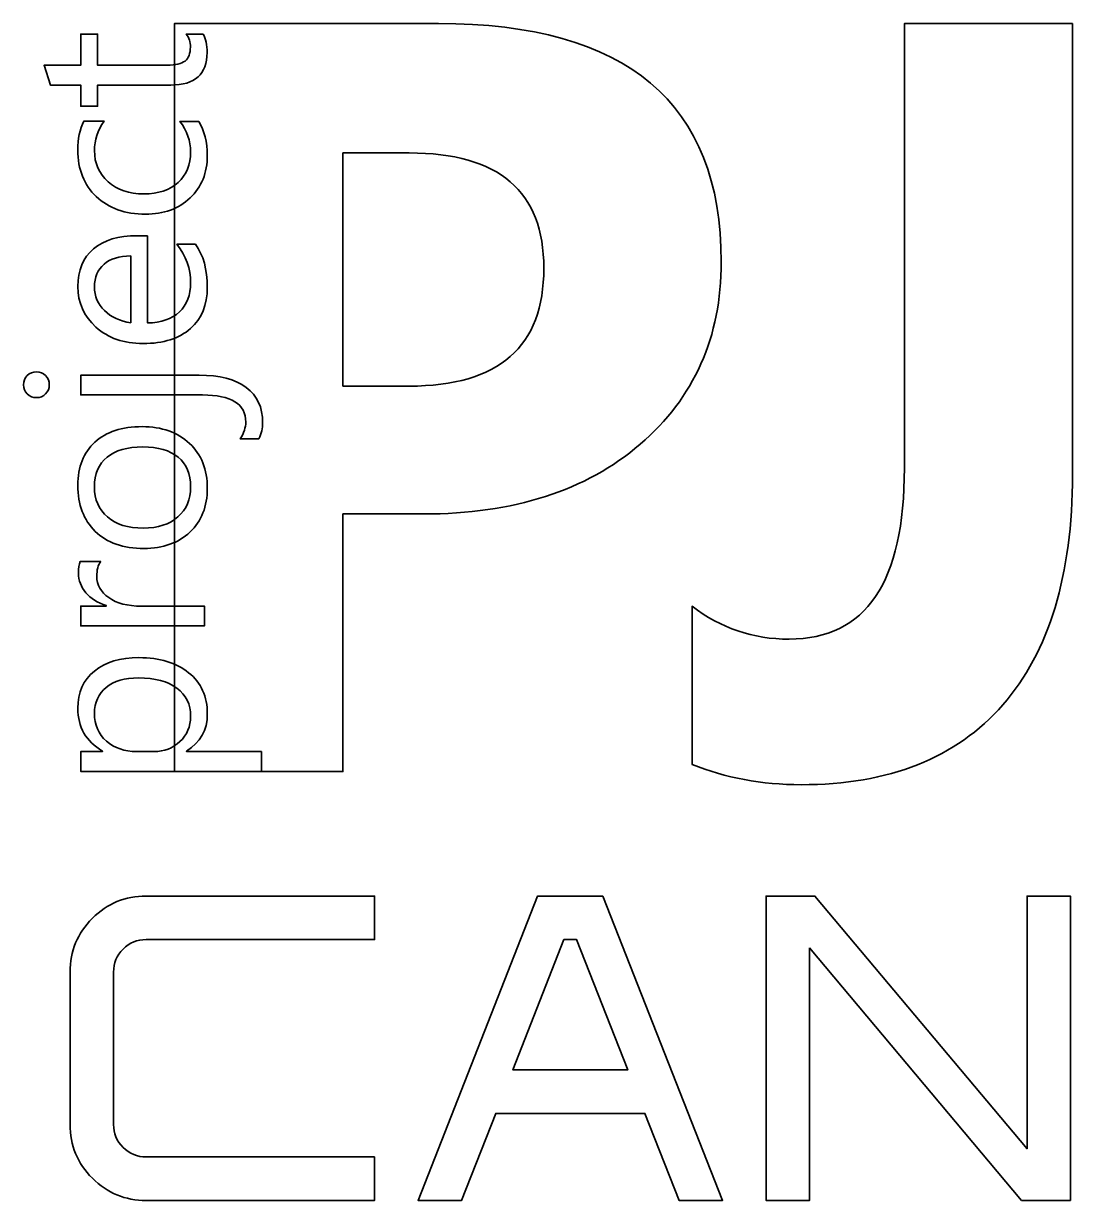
# Model space of a CAD drawing. Extents: x 101 to 398, y -433 to -100.
import ezdxf

# ---------------------------------------------------------------- set-up
doc = ezdxf.new("R2010")
doc.units = 0
doc.header["$MEASUREMENT"] = 0
doc.layers.add('Слой 1', color=7, linetype='Continuous', lineweight=0)

msp = doc.modelspace()

# ---------------------------------------------------------------- linework, layer by layer
at = {"layer": 'Слой 1', "color": 18, "lineweight": 35, "true_color": 0x000000}
for points in [[(265.23, -346.6), (299.07, -432.73), (286.76, -432.73), (277.1, -408.12), (234.9, -408.12), (225.24, -432.73), (212.93, -432.73), (246.77, -346.6)], [(323.68, -361.24), (323.68, -432.73), (311.37, -432.73), (311.37, -346.6), (325.21, -346.6), (385.2, -418.09), (385.2, -346.6), (397.5, -346.6), (397.5, -432.73), (383.66, -432.73)], [(254.22, -358.9), (239.76, -395.81), (272.24, -395.81), (257.78, -358.9)]]:
    msp.add_lwpolyline(points, close=True, dxfattribs=at)
for points, knots in [([(191.69, -238.48), (191.69, -238.48), (191.69, -311.4), (191.69, -311.4), (191.69, -311.4), (144.01, -311.4), (144.01, -311.4), (144.01, -311.4), (144.01, -99.72), (144.01, -99.72), (144.01, -99.72), (218.7, -99.72), (218.7, -99.72), (272.04, -99.72), (298.71, -122.21), (298.71, -167.18), (298.71, -188.44), (291.06, -205.63), (275.76, -218.77), (260.45, -231.91), (240.01, -238.48), (214.42, -238.48), (214.42, -238.48), (191.69, -238.48), (191.69, -238.48)], [0, 0, 0, 0, 1, 1, 1, 2, 2, 2, 3, 3, 3, 4, 4, 4, 5, 5, 5, 6, 6, 6, 7, 7, 7, 8, 8, 8, 8]), ([(398.06, -227.41), (398.06, -255.75), (391.49, -277.45), (378.35, -292.51), (365.21, -307.56), (346.19, -315.09), (321.3, -315.09), (310.17, -315.09), (299.89, -313.17), (290.45, -309.33), (290.45, -309.33), (290.45, -264.61), (290.45, -264.61), (298.61, -270.81), (307.76, -273.91), (317.9, -273.91), (339.65, -273.91), (350.53, -257.77), (350.53, -225.49), (350.53, -225.49), (350.53, -99.72), (350.53, -99.72), (350.53, -99.72), (398.06, -99.72), (398.06, -99.72), (398.06, -99.72), (398.06, -227.41), (398.06, -227.41)], [0, 0, 0, 0, 1, 1, 1, 2, 2, 2, 3, 3, 3, 4, 4, 4, 5, 5, 5, 6, 6, 6, 7, 7, 7, 8, 8, 8, 9, 9, 9, 9]), ([(152.17, -102.69), (152.89, -104.02), (153.26, -105.76), (153.26, -107.92), (153.26, -114.05), (149.84, -117.12), (143, -117.12), (143, -117.12), (122.29, -117.12), (122.29, -117.12), (122.29, -117.12), (122.29, -123.13), (122.29, -123.13), (122.29, -123.13), (117.51, -123.13), (117.51, -123.13), (117.51, -123.13), (117.51, -117.12), (117.51, -117.12), (117.51, -117.12), (108.96, -117.12), (108.96, -117.12), (108.96, -117.12), (107.15, -111.51), (107.15, -111.51), (107.15, -111.51), (117.51, -111.51), (117.51, -111.51), (117.51, -111.51), (117.51, -102.69), (117.51, -102.69), (117.51, -102.69), (122.29, -102.69), (122.29, -102.69), (122.29, -102.69), (122.29, -111.51), (122.29, -111.51), (122.29, -111.51), (142.01, -111.51), (142.01, -111.51), (144.36, -111.51), (146.04, -111.11), (147.04, -110.32), (148.04, -109.52), (148.54, -108.2), (148.54, -106.35), (148.54, -104.94), (148.15, -103.72), (147.38, -102.69), (147.38, -102.69), (152.17, -102.69), (152.17, -102.69)], [0, 0, 0, 0, 1, 1, 1, 2, 2, 2, 3, 3, 3, 4, 4, 4, 5, 5, 5, 6, 6, 6, 7, 7, 7, 8, 8, 8, 9, 9, 9, 10, 10, 10, 11, 11, 11, 12, 12, 12, 13, 13, 13, 14, 14, 14, 15, 15, 15, 16, 16, 16, 17, 17, 17, 17]), ([(150.9, -127.41), (152.52, -130.09), (153.33, -133.28), (153.33, -136.98), (153.33, -141.97), (151.7, -145.99), (148.46, -149.06), (145.21, -152.12), (141, -153.66), (135.83, -153.66), (130.06, -153.66), (125.43, -152), (121.93, -148.7), (118.44, -145.4), (116.69, -140.99), (116.69, -135.47), (116.69, -132.4), (117.26, -129.68), (118.4, -127.34), (118.4, -127.34), (124.14, -127.34), (124.14, -127.34), (122.31, -129.93), (121.4, -132.71), (121.4, -135.68), (121.4, -139.25), (122.69, -142.19), (125.25, -144.48), (127.81, -146.77), (131.18, -147.91), (135.35, -147.91), (139.45, -147.91), (142.69, -146.84), (145.06, -144.68), (147.43, -142.53), (148.61, -139.64), (148.61, -136.02), (148.61, -132.97), (147.6, -130.09), (145.57, -127.41), (145.57, -127.41), (150.9, -127.41), (150.9, -127.41)], [0, 0, 0, 0, 1, 1, 1, 2, 2, 2, 3, 3, 3, 4, 4, 4, 5, 5, 5, 6, 6, 6, 7, 7, 7, 8, 8, 8, 9, 9, 9, 10, 10, 10, 11, 11, 11, 12, 12, 12, 13, 13, 13, 14, 14, 14, 14]), ([(191.69, -136.33), (191.69, -136.33), (191.69, -202.31), (191.69, -202.31), (191.69, -202.31), (210.44, -202.31), (210.44, -202.31), (235.83, -202.31), (248.52, -191.19), (248.52, -168.95), (248.52, -147.2), (235.83, -136.33), (210.44, -136.33), (210.44, -136.33), (191.69, -136.33), (191.69, -136.33)], [0, 0, 0, 0, 1, 1, 1, 2, 2, 2, 3, 3, 3, 4, 4, 4, 5, 5, 5, 5]), ([(136.41, -159.74), (136.41, -159.74), (136.41, -184.45), (136.41, -184.45), (140.3, -184.36), (143.31, -183.31), (145.43, -181.31), (147.55, -179.3), (148.61, -176.54), (148.61, -173.04), (148.61, -169.09), (147.31, -165.47), (144.71, -162.17), (144.71, -162.17), (149.98, -162.17), (149.98, -162.17), (152.21, -165.24), (153.33, -169.31), (153.33, -174.37), (153.33, -179.31), (151.74, -183.2), (148.56, -186.02), (145.38, -188.85), (140.91, -190.26), (135.14, -190.26), (129.7, -190.26), (125.26, -188.72), (121.83, -185.63), (118.4, -182.54), (116.69, -178.71), (116.69, -174.13), (116.69, -169.55), (118.17, -166.01), (121.13, -163.5), (124.09, -160.99), (128.21, -159.74), (133.47, -159.74), (133.47, -159.74), (136.41, -159.74), (136.41, -159.74)], [0, 0, 0, 0, 1, 1, 1, 2, 2, 2, 3, 3, 3, 4, 4, 4, 5, 5, 5, 6, 6, 6, 7, 7, 7, 8, 8, 8, 9, 9, 9, 10, 10, 10, 11, 11, 11, 12, 12, 12, 13, 13, 13, 13]), ([(131.66, -165.48), (128.42, -165.5), (125.9, -166.28), (124.1, -167.82), (122.3, -169.36), (121.4, -171.5), (121.4, -174.23), (121.4, -176.88), (122.35, -179.12), (124.24, -180.96), (126.13, -182.81), (128.6, -183.95), (131.66, -184.38), (131.66, -184.38), (131.66, -165.48), (131.66, -165.48)], [0, 0, 0, 0, 1, 1, 1, 2, 2, 2, 3, 3, 3, 4, 4, 4, 5, 5, 5, 5]), ([(108.62, -201.95), (108.62, -202.95), (108.28, -203.81), (107.59, -204.51), (106.91, -205.22), (106.05, -205.57), (105, -205.57), (103.95, -205.57), (103.08, -205.22), (102.38, -204.51), (101.69, -203.81), (101.34, -202.95), (101.34, -201.95), (101.34, -200.93), (101.69, -200.05), (102.38, -199.34), (103.08, -198.62), (103.95, -198.26), (105, -198.26), (106, -198.26), (106.85, -198.62), (107.56, -199.34), (108.27, -200.05), (108.62, -200.93), (108.62, -201.95)], [0, 0, 0, 0, 1, 1, 1, 2, 2, 2, 3, 3, 3, 4, 4, 4, 5, 5, 5, 6, 6, 6, 7, 7, 7, 8, 8, 8, 8]), ([(151.04, -199.22), (156.78, -199.22), (161.21, -200.37), (164.32, -202.69), (167.43, -205), (168.98, -208.31), (168.98, -212.62), (168.98, -214.21), (168.62, -215.76), (167.89, -217.26), (167.89, -217.26), (162.66, -217.26), (162.66, -217.26), (163.68, -215.58), (164.2, -213.98), (164.2, -212.48), (164.2, -207.38), (160.12, -204.82), (151.96, -204.82), (151.96, -204.82), (117.51, -204.82), (117.51, -204.82), (117.51, -204.82), (117.51, -199.22), (117.51, -199.22), (117.51, -199.22), (151.04, -199.22), (151.04, -199.22)], [0, 0, 0, 0, 1, 1, 1, 2, 2, 2, 3, 3, 3, 4, 4, 4, 5, 5, 5, 6, 6, 6, 7, 7, 7, 8, 8, 8, 9, 9, 9, 9]), ([(153.33, -231.21), (153.33, -236.38), (151.69, -240.51), (148.42, -243.6), (145.15, -246.69), (140.82, -248.23), (135.42, -248.23), (129.54, -248.23), (124.95, -246.62), (121.64, -243.41), (118.34, -240.2), (116.69, -235.86), (116.69, -230.39), (116.69, -225.17), (118.29, -221.1), (121.51, -218.17), (124.72, -215.24), (129.17, -213.78), (134.87, -213.78), (140.45, -213.78), (144.92, -215.36), (148.29, -218.51), (151.65, -221.67), (153.33, -225.9), (153.33, -231.21)], [0, 0, 0, 0, 1, 1, 1, 2, 2, 2, 3, 3, 3, 4, 4, 4, 5, 5, 5, 6, 6, 6, 7, 7, 7, 8, 8, 8, 8]), ([(121.4, -230.8), (121.4, -234.4), (122.63, -237.25), (125.08, -239.34), (127.53, -241.44), (130.91, -242.49), (135.21, -242.49), (139.36, -242.49), (142.63, -241.43), (145.02, -239.31), (147.41, -237.19), (148.61, -234.35), (148.61, -230.8), (148.61, -227.18), (147.44, -224.39), (145.09, -222.44), (142.74, -220.49), (139.4, -219.52), (135.08, -219.52), (130.7, -219.52), (127.33, -220.49), (124.96, -222.44), (122.59, -224.39), (121.4, -227.18), (121.4, -230.8)], [0, 0, 0, 0, 1, 1, 1, 2, 2, 2, 3, 3, 3, 4, 4, 4, 5, 5, 5, 6, 6, 6, 7, 7, 7, 8, 8, 8, 8]), ([(123.18, -251.92), (122.43, -252.9), (122.05, -254.31), (122.05, -256.16), (122.05, -258.55), (123.18, -260.55), (125.44, -262.16), (127.69, -263.76), (130.77, -264.57), (134.67, -264.57), (134.67, -264.57), (152.51, -264.57), (152.51, -264.57), (152.51, -264.57), (152.51, -270.17), (152.51, -270.17), (152.51, -270.17), (117.51, -270.17), (117.51, -270.17), (117.51, -270.17), (117.51, -264.57), (117.51, -264.57), (117.51, -264.57), (124.72, -264.57), (124.72, -264.57), (124.72, -264.57), (124.72, -264.43), (124.72, -264.43), (122.26, -263.63), (120.34, -262.42), (118.96, -260.77), (117.58, -259.13), (116.89, -257.3), (116.89, -255.27), (116.89, -253.81), (117.05, -252.7), (117.37, -251.92), (117.37, -251.92), (123.18, -251.92), (123.18, -251.92)], [0, 0, 0, 0, 1, 1, 1, 2, 2, 2, 3, 3, 3, 4, 4, 4, 5, 5, 5, 6, 6, 6, 7, 7, 7, 8, 8, 8, 9, 9, 9, 10, 10, 10, 11, 11, 11, 12, 12, 12, 13, 13, 13, 13]), ([(147.45, -305.58), (147.45, -305.58), (147.45, -305.72), (147.45, -305.72), (147.45, -305.72), (168.61, -305.72), (168.61, -305.72), (168.61, -305.72), (168.61, -311.33), (168.61, -311.33), (168.61, -311.33), (117.51, -311.33), (117.51, -311.33), (117.51, -311.33), (117.51, -305.72), (117.51, -305.72), (117.51, -305.72), (123.66, -305.72), (123.66, -305.72), (123.66, -305.72), (123.66, -305.58), (123.66, -305.58), (119.01, -302.83), (116.69, -298.79), (116.69, -293.48), (116.69, -288.97), (118.25, -285.45), (121.39, -282.92), (124.52, -280.39), (128.72, -279.13), (133.98, -279.13), (139.84, -279.13), (144.53, -280.55), (148.05, -283.4), (151.57, -286.25), (153.33, -290.15), (153.33, -295.09), (153.33, -299.63), (151.37, -303.12), (147.45, -305.58)], [0, 0, 0, 0, 1, 1, 1, 2, 2, 2, 3, 3, 3, 4, 4, 4, 5, 5, 5, 6, 6, 6, 7, 7, 7, 8, 8, 8, 9, 9, 9, 10, 10, 10, 11, 11, 11, 12, 12, 12, 13, 13, 13, 13]), ([(133.33, -305.72), (133.33, -305.72), (138.22, -305.72), (138.22, -305.72), (141.11, -305.72), (143.57, -304.78), (145.59, -302.9), (147.6, -301.02), (148.61, -298.63), (148.61, -295.74), (148.61, -292.35), (147.31, -289.69), (144.71, -287.76), (142.12, -285.83), (138.5, -284.87), (133.88, -284.87), (129.98, -284.87), (126.93, -285.77), (124.72, -287.57), (122.51, -289.37), (121.4, -291.81), (121.4, -294.89), (121.4, -298.14), (122.54, -300.76), (124.8, -302.75), (127.07, -304.73), (129.91, -305.72), (133.33, -305.72)], [0, 0, 0, 0, 1, 1, 1, 2, 2, 2, 3, 3, 3, 4, 4, 4, 5, 5, 5, 6, 6, 6, 7, 7, 7, 8, 8, 8, 9, 9, 9, 9]), ([(200.63, -420.42), (200.63, -420.42), (200.63, -432.73), (200.63, -432.73), (200.63, -432.73), (136.03, -432.73), (136.03, -432.73), (130.08, -432.73), (125.01, -430.63), (120.8, -426.42), (116.6, -422.22), (114.5, -417.14), (114.5, -411.2), (114.5, -411.2), (114.5, -368.13), (114.5, -368.13), (114.5, -362.18), (116.6, -357.11), (120.8, -352.9), (125.01, -348.7), (130.08, -346.6), (136.03, -346.6), (136.03, -346.6), (200.63, -346.6), (200.63, -346.6), (200.63, -346.6), (200.63, -358.9), (200.63, -358.9), (200.63, -358.9), (136.03, -358.9), (136.03, -358.9), (133.49, -358.9), (131.31, -359.8), (129.51, -361.61), (127.7, -363.41), (126.8, -365.59), (126.8, -368.13), (126.8, -368.13), (126.8, -411.2), (126.8, -411.2), (126.8, -413.74), (127.7, -415.91), (129.51, -417.72), (131.31, -419.52), (133.49, -420.42), (136.03, -420.42), (136.03, -420.42), (200.63, -420.42), (200.63, -420.42)], [0, 0, 0, 0, 1, 1, 1, 2, 2, 2, 3, 3, 3, 4, 4, 4, 5, 5, 5, 6, 6, 6, 7, 7, 7, 8, 8, 8, 9, 9, 9, 10, 10, 10, 11, 11, 11, 12, 12, 12, 13, 13, 13, 14, 14, 14, 15, 15, 15, 16, 16, 16, 16])]:
    msp.add_open_spline(points, degree=3, knots=knots, dxfattribs=at)

doc.saveas('drawing.dxf')
